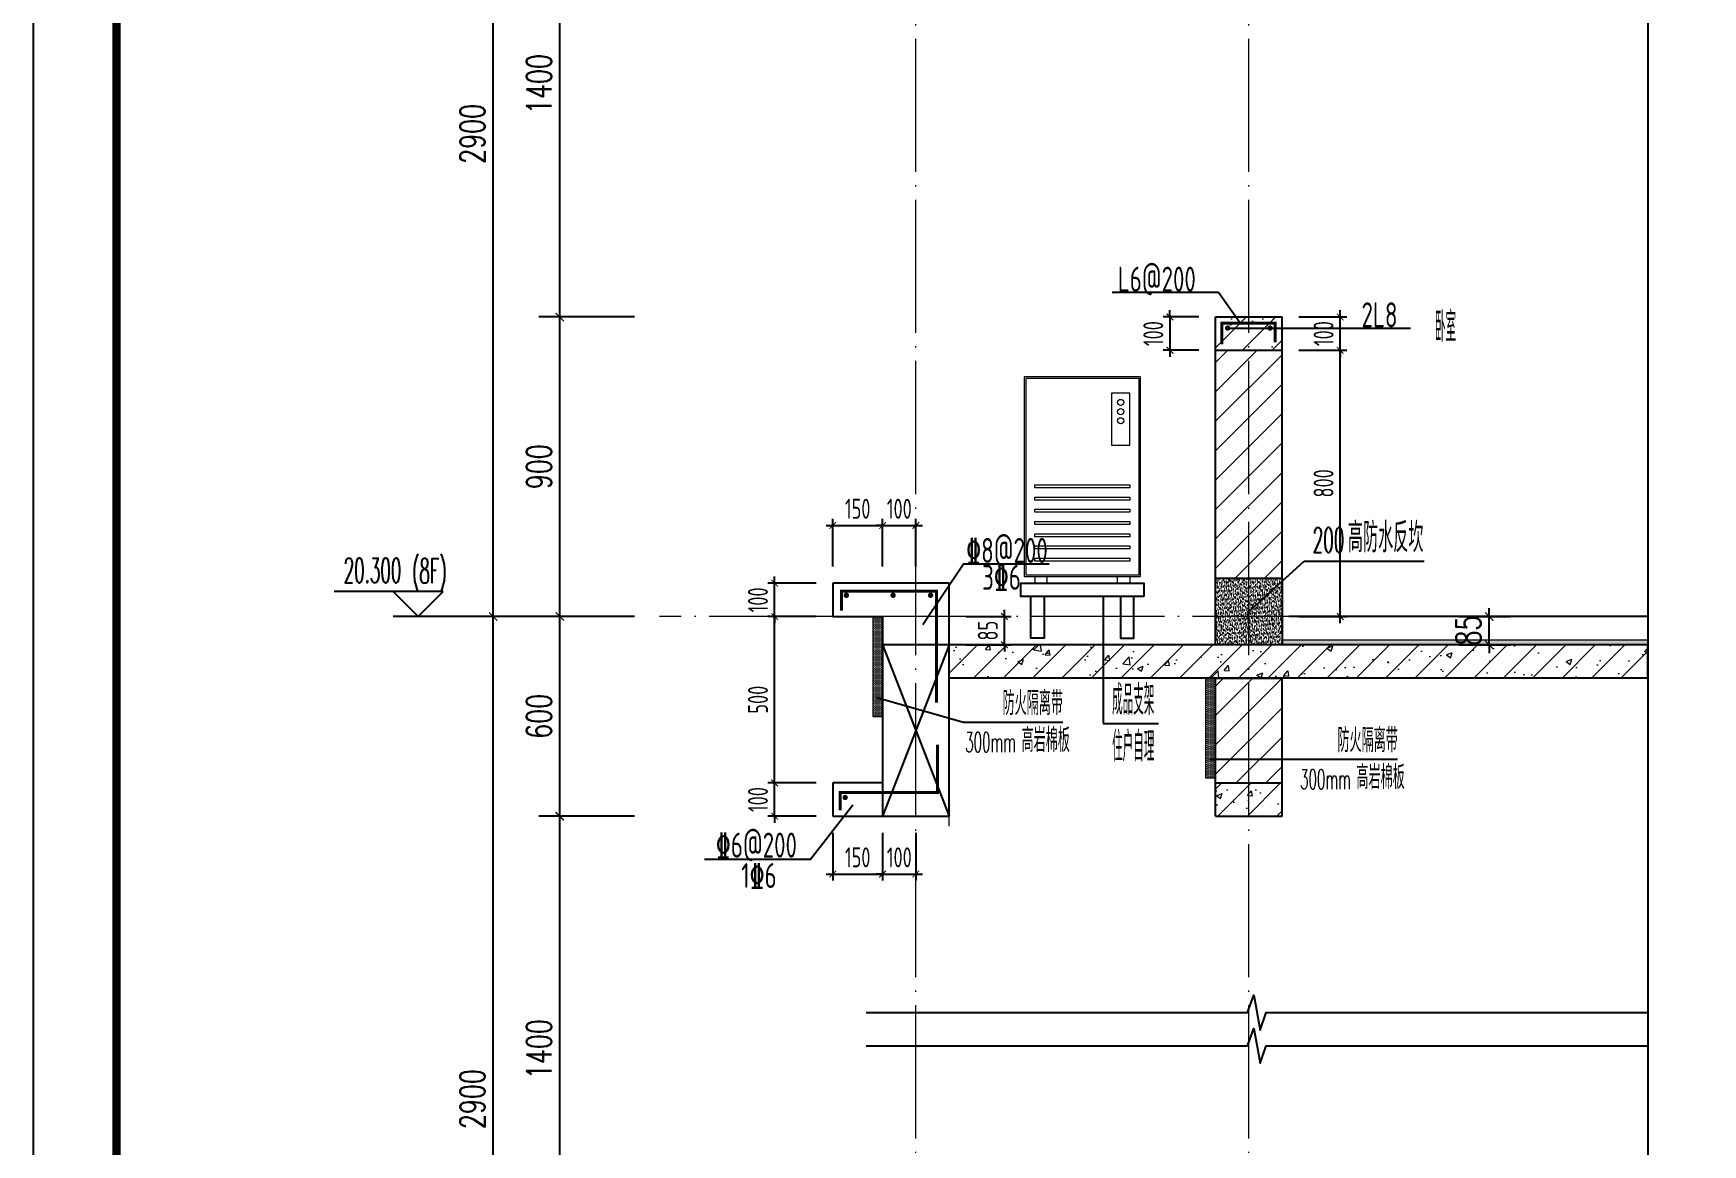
# Model space of a CAD drawing. Extents: x -668857 to 154266, y -275694 to 291306.
# Drawn here: x 68257 to 73272, y 156212 to 159551 of the extents above; entities that cross this region are included whole.
import ezdxf

# ---------------------------------------------------------------- set-up
doc = ezdxf.new("R2010")
doc.units = 0
doc.header["$LTSCALE"] = 1000
doc.linetypes.add('DOTE', pattern=[2.4200000000000004, 2, -0.2, 0.02, -0.2])
doc.layers.get('0').update_dxf_attribs({"linetype": 'CONTINUOUS'})
doc.layers.get('DEFPOINTS').update_dxf_attribs({"linetype": 'CONTINUOUS'})
for name, color, linetype in [('DIM', 2, 'CONTINUOUS'), ('DIM_ELEV', 3, 'CONTINUOUS'), ('DIM_IDEN', 67, 'CONTINUOUS'), ('DIM_SYMB', 3, 'CONTINUOUS'), ('PUB_DIM', 3, 'CONTINUOUS'), ('PUB_TEXT', 2, 'CONTINUOUS'), ('REIN', 6, 'CONTINUOUS'), ('S-大样-砼线', 7, 'CONTINUOUS'), ('S-引出线', 40, 'CONTINUOUS'), ('TEXT', 2, 'CONTINUOUS'), ('WALL', 5, 'CONTINUOUS'), ('yichutu', 7, 'CONTINUOUS'), ('看线', 251, 'CONTINUOUS'), ('空调外机', 8, 'CONTINUOUS'), ('立面-看线', 251, 'CONTINUOUS')]:
    doc.layers.add(name, color=color, linetype=linetype)
for name, color, linetype, lineweight in [('DOTE', 19, 'DOTE', 9), ('PUB_HATCH', 8, 'CONTINUOUS', 9), ('内粉刷', 37, 'CONTINUOUS', 9), ('图框', 9, 'CONTINUOUS', 18), ('平面-空调室外机', 143, 'CONTINUOUS', 9)]:
    doc.layers.add(name, color=color, linetype=linetype, lineweight=lineweight)
doc.styles.add('_TCH_DIM', font='SIMPLEX.shx', dxfattribs={"width": 0.7, "bigfont": 'GBCBIG.shx'})
doc.styles.add('_TCH_DIM_T3', font='SIMPLEX', dxfattribs={"width": 0.7058823529411765, "bigfont": 'GBCBIG'})
doc.styles.add('DIM_FONT_T3', font='SIMPLEX', dxfattribs={"width": 0.7058823529411765, "bigfont": 'GBCBIG'})
doc.styles.add('TSSD_DIMENSION', font='Tssdeng.shx', dxfattribs={"width": 0.7, "bigfont": 'tssdchn.shx'})
doc.styles.add('TSSD_REIN', font='tssdeng.shx', dxfattribs={"width": 0.7, "height": 300, "bigfont": 'tssdchn.shx'})
doc.styles.add('w', font='tssdeng.shx', dxfattribs={"width": 0.8, "bigfont": 'tssdchn.shx'})
doc.dimstyles.new('_TCH_ARCH&&25', dxfattribs={"dimtxt": 74.375, "dimasz": 25, "dimexe": 62.5, "dimexo": 75, "dimgap": 25, "dimtad": 1, "dimdec": 0, "dimzin": 0, "dimdsep": 46, "dimtxsty": '_TCH_DIM_T3', "dimblk": 'ARCHTICK', "dimcen": 0.09, "dimclrt": 7, "dimazin": 0, "dimtfac": 1, "dimtdec": 0, "dimtix": 1, "dimtmove": 2, "dimatfit": 3, "dimldrblk": 'ARCHTICK', "dimfxl": 0, "dimtolj": 1, "dimtzin": 0, "dimarcsym": 0})
doc.dimstyles.new('TSSD_20_20', dxfattribs={"dimtxt": 60, "dimasz": 20, "dimexe": 20, "dimexo": 50, "dimgap": 20, "dimtad": 1, "dimdec": 0, "dimzin": 0, "dimdsep": 46, "dimtxsty": 'TSSD_DIMENSION', "dimblk": 'ARCHTICK', "dimblk1": 'ARCHTICK', "dimblk2": 'ARCHTICK', "dimcen": 0, "dimdle": 20, "dimclrt": 7, "dimadec": 0, "dimazin": 0, "dimtfac": 1, "dimtdec": 0, "dimtix": 1, "dimtmove": 2, "dimatfit": 3, "dimfxl": 0, "dimtolj": 1, "dimtzin": 0, "dimarcsym": 0})
pattern_1 = [(45, (0, 0), (-44.19417382415921, 44.19417382415922), []), (49.99999999999999, (0, 0), (179.3150456501884, -15.68803374564878), [18.75, -206.25]), (355, (0, 0), (-34.68783340325, 188.048033425003), [15, -165]), (100.4514, (14.94292, -1.307335), (144.6273454285054, 172.3598855152384), [15.9350475, -175.285528]), (46.18420000000002, (0, 50), (266.8102621564111, -41.37975358225452), [28.125, -309.3749999999999]), (96.6356, (22.23418625, 46.55167325), (233.6656763871758, 243.5294677251104), [23.902572, -262.92825]), (351.1842, (0, 50), (233.6654862834068, 243.5296502313311), [22.5, -247.5]), (21, (25, 37.5), (149.2267630296154, -100.6547226663347), [18.75, -206.25]), (326.0000000000001, (25, 37.5), (60.82883298039543, 181.2875112617133), [15, -165]), (71.4514, (37.43555825, 29.1120985), (210.0556571453725, 80.6326241774881), [15.9350475, -175.285528]), (37.50000000000001, (0, 0), (3.039963829322667, 83.22346345782788), [0, -163, 0, -167.5, 0, -165.625]), (7.499999999999999, (0, 0), (65.76738436053715, 98.60292797059006), [0, -95.5, 0, -159.25, 0, -63.125]), (327.5, (-55.75, 0), (133.4556090431022, -5.638717933594939), [0, -62.5, 0, -195, 0, -258.75]), (317.5, (-80.75, 0), (145.7965423355966, 25.02624558307943), [0, -81.25, 0, -129.5, 0, -183.75])]
pattern_2 = [(45, (0, 44.8778375), (-44.19419150182874, 44.19419150182875), [])]

# ---------------------------------------------------------------- blocks, each defined once
blk = doc.blocks.new('GFDDDDRG')
at = {"layer": '图框'}
blk.add_lwpolyline([(923309.7791572664, -107436.9617041193), (923309.7791572663, -159999.4617041193), (893609.7791572664, -159999.4617041193), (893609.7791572665, -107436.9617041193)], close=True, dxfattribs=at)
blk.add_lwpolyline([(923309.7791572664, -107436.9617041193), (923309.7791572663, -159999.4617041193), (893609.7791572664, -159999.4617041193), (893609.7791572665, -107436.9617041193)], close=True, dxfattribs=at)
at = {"layer": '图框', "const_width": 50}
blk.add_lwpolyline([(894109.7791572664, -159499.4617041193), (922809.7791572663, -159499.4617041193), (922809.7791572664, -108686.9617041193), (894109.7791572665, -108686.9617041193)], close=True, dxfattribs=at)
blk = doc.blocks.new('yct-1051-594-26275-14850-25-1002.0')
at = {"layer": 'yichutu', "color": 7}
blk.add_lwpolyline([(0, 0), (0, 14850), (26275, 14850), (26275, 0)], close=True, dxfattribs=at)
blk = doc.blocks.new('kongtiao')
for p, q in [((-338.6800000686198, 49), (-338.6800000686198, -550.7999999803142)), ((11, 49), (-338.6800000686198, 49)), ((-334.090000067139, 44.41000000014901), (-334.090000067139, -546.2099999804632)), ((6.409999998519197, 44.41000000014901), (-334.090000067139, 44.41000000014901)), ((6.409999998519197, -546.2099999804632), (6.409999998519197, 44.41000000014901)), ((11, -550.7999999803142), (11, 49)), ((-76.21000002510846, -0.4899999982444569), (-76.21000002510846, -156.549999992596)), ((-21.1300000094343, -0.4899999982444569), (-76.21000002510846, -0.4899999982444569)), ((-21.1300000094343, -156.549999992596), (-21.1300000094343, -0.4899999982444569)), ((-76.21000002510846, -156.549999992596), (-21.1300000094343, -156.549999992596)), ((-338.6800000686198, -550.7999999803142), (11, -550.7999999803142)), ((-334.090000067139, -546.2099999804632), (6.409999998519197, -546.2099999804632)), ((-306.5500000594184, -550.7999999803142), (-306.5500000594184, -571.1599999796017)), ((-269.8300000489689, -571.1599999796017), (-269.8300000489689, -550.7999999803142)), ((-57.85000001988374, -571.1599999796017), (-57.85000001988374, -550.7999999803142)), ((-21.1300000094343, -550.7999999803142), (-21.1300000094343, -571.1599999796017)), ((-306.5500000594184, -571.1599999796017), (-269.8300000489689, -571.1599999796017)), ((-21.1300000094343, -571.1599999796017), (-57.85000001988374, -571.1599999796017))]:
    blk.add_line(p, q)
for points in [[(-306.5500000594184, -275.399999990128), (-21.1300000094343, -275.399999990128), (-21.1300000094343, -284.57999998983), (-306.5500000594184, -284.57999998983)], [(-306.5500000594184, -312.1199999888777), (-21.1300000094343, -312.1199999888777), (-21.1300000094343, -321.2999999885214), (-306.5500000594184, -321.2999999885214)], [(-306.5500000594184, -348.8399999875692), (-21.1300000094343, -348.8399999875692), (-21.1300000094343, -358.0199999872129), (-306.5500000594184, -358.0199999872129)], [(-306.5500000594184, -385.5599999862025), (-21.1300000094343, -385.5599999862025), (-21.1300000094343, -394.7399999858462), (-306.5500000594184, -394.7399999858462)], [(-306.5500000594184, -422.2799999848939), (-21.1300000094343, -422.2799999848939), (-21.1300000094343, -431.4599999845377), (-306.5500000594184, -431.4599999845377)], [(-306.5500000594184, -458.9999999835854), (-21.1300000094343, -458.9999999835854), (-21.1300000094343, -468.1799999832292), (-306.5500000594184, -468.1799999832292)], [(-306.5500000594184, -495.7199999822769), (-21.1300000094343, -495.7199999822769), (-21.1300000094343, -504.8999999819207), (-306.5500000594184, -504.8999999819207)]]:
    blk.add_lwpolyline(points, close=True)
for centre in [(-48.67000001715496, -28.02999999717576), (-48.67000001715496, -55.56999999628169), (-48.67000001715496, -83.109999995213)]:
    blk.add_circle(centre, 9.180000002639078)
blk = doc.blocks.new('_ArchTick')
at = {"color": 0, "linetype": 'ByBlock', "const_width": 0.15}
blk.add_lwpolyline([(-0.5, -0.5), (0.5, 0.5)], dxfattribs=at)
blk = doc.blocks.new('*D2280')
at = {"layer": 'DEFPOINTS', "color": 0}
for p in [(946421.2110544442, -162172.4524604333), (946595.8218208934, -162172.4524604333), (946595.8218208934, -162272.452460449)]:
    blk.add_point(p, dxfattribs=at)
at = {"layer": 'DIM', "color": 0, "lineweight": -2}
for p, q in [((946545.8218208934, -162172.4524604333), (946401.2110544442, -162172.4524604333)), ((946421.2110544442, -162172.4524604333), (946421.2110544442, -162152.4524604333)), ((946421.2110544442, -162272.452460449), (946421.2110544442, -162172.4524604333)), ((946545.8218208934, -162272.452460449), (946401.2110544442, -162272.452460449)), ((946421.2110544442, -162272.452460449), (946421.2110544442, -162292.452460449))]:
    blk.add_line(p, q, dxfattribs=at)
at = {"layer": 'DIM', "color": 0, "lineweight": -2, "xscale": 20, "yscale": 20, "zscale": 20}
for p, rotation in [((946421.2110544442, -162172.4524604333), 270), ((946421.2110544442, -162272.452460449), 90)]:
    blk.add_blockref('_ArchTick', p, dxfattribs=dict(at, rotation=rotation))
at = {"layer": 'DIM', "color": 7, "insert": (946371.2110544442, -162222.452460441), "char_height": 60, "attachment_point": 5, "rotation": 90, "style": 'TSSD_DIMENSION'}
blk.add_mtext('\\A1;100', dxfattribs=at)
blk = doc.blocks.new('*D2281')
at = {"layer": 'DEFPOINTS', "color": 0}
for p in [(946421.2110544442, -162272.452460449), (946595.8218208934, -162272.452460449), (946595.8218208934, -162772.4524604489)]:
    blk.add_point(p, dxfattribs=at)
at = {"layer": 'DIM', "color": 0, "lineweight": -2}
for p, q in [((946545.8218208934, -162272.452460449), (946401.2110544442, -162272.452460449)), ((946421.2110544442, -162792.4524604489), (946421.2110544442, -162252.452460449)), ((946545.8218208934, -162772.4524604489), (946401.2110544442, -162772.4524604489))]:
    blk.add_line(p, q, dxfattribs=at)
at = {"layer": 'DIM', "color": 0, "lineweight": -2, "xscale": 20, "yscale": 20, "zscale": 20}
for p, rotation in [((946421.2110544442, -162272.452460449), 90), ((946421.2110544442, -162772.4524604489), 270)]:
    blk.add_blockref('_ArchTick', p, dxfattribs=dict(at, rotation=rotation))
at = {"layer": 'DIM', "color": 7, "insert": (946371.2110544442, -162522.4524604488), "char_height": 60, "attachment_point": 5, "rotation": 90, "style": 'TSSD_DIMENSION'}
blk.add_mtext('\\A1;500', dxfattribs=at)
blk = doc.blocks.new('*D2282')
at = {"layer": 'DEFPOINTS', "color": 0}
for p in [(946421.2110544442, -162772.4524604489), (946595.8218208934, -162772.4524604489), (946595.8218208934, -162872.4524604489)]:
    blk.add_point(p, dxfattribs=at)
at = {"layer": 'DIM', "color": 0, "lineweight": -2}
for p, q in [((946545.8218208934, -162772.4524604489), (946401.2110544442, -162772.4524604489)), ((946421.2110544442, -162772.4524604489), (946421.2110544442, -162752.4524604489)), ((946421.2110544442, -162872.4524604489), (946421.2110544442, -162772.4524604489)), ((946545.8218208934, -162872.4524604489), (946401.2110544442, -162872.4524604489)), ((946421.2110544442, -162872.4524604489), (946421.2110544442, -162892.4524604489))]:
    blk.add_line(p, q, dxfattribs=at)
at = {"layer": 'DIM', "color": 0, "lineweight": -2, "xscale": 20, "yscale": 20, "zscale": 20}
for p, rotation in [((946421.2110544442, -162772.4524604489), 270), ((946421.2110544442, -162872.4524604489), 90)]:
    blk.add_blockref('_ArchTick', p, dxfattribs=dict(at, rotation=rotation))
at = {"layer": 'DIM', "color": 7, "insert": (946371.2110544442, -162822.4524604488), "char_height": 60, "attachment_point": 5, "rotation": 90, "style": 'TSSD_DIMENSION'}
blk.add_mtext('\\A1;100', dxfattribs=at)
blk = doc.blocks.new('*D2283')
at = {"layer": 'DEFPOINTS', "color": 0}
for p in [(946595.8218208933, -162872.4524604452), (946745.8218208918, -162872.4524604481), (946745.8218208918, -163046.1631504012)]:
    blk.add_point(p, dxfattribs=at)
at = {"layer": 'DIM', "color": 0, "lineweight": -2}
for p, q in [((946595.8218208933, -162922.4524604452), (946595.8218208933, -163066.1631504012)), ((946745.8218208918, -162922.4524604481), (946745.8218208918, -163066.1631504012)), ((946575.8218208933, -163046.1631504012), (946765.8218208918, -163046.1631504012))]:
    blk.add_line(p, q, dxfattribs=at)
at = {"layer": 'DIM', "color": 0, "lineweight": -2, "xscale": 20, "yscale": 20, "zscale": 20, "rotation": 180}
blk.add_blockref('_ArchTick', (946595.8218208933, -163046.1631504012), dxfattribs=at)
at = {"layer": 'DIM', "color": 0, "lineweight": -2, "xscale": 20, "yscale": 20, "zscale": 20}
blk.add_blockref('_ArchTick', (946745.8218208918, -163046.1631504012), dxfattribs=at)
at = {"layer": 'DIM', "color": 7, "insert": (946670.8218208926, -162996.1631504012), "char_height": 60, "attachment_point": 5, "style": 'TSSD_DIMENSION'}
blk.add_mtext('\\A1;150', dxfattribs=at)
blk = doc.blocks.new('*D2284')
at = {"layer": 'DEFPOINTS', "color": 0}
for p in [(946745.8218208919, -162872.4524604481), (946845.8218142146, -162872.45246045), (946845.8218142146, -163046.1631504036)]:
    blk.add_point(p, dxfattribs=at)
at = {"layer": 'DIM', "color": 0, "lineweight": -2}
for p, q in [((946745.8218208919, -162922.4524604481), (946745.8218208919, -163066.1631504036)), ((946845.8218142146, -162922.45246045), (946845.8218142146, -163066.1631504036)), ((946745.8218208919, -163046.1631504036), (946725.8218208919, -163046.1631504036)), ((946745.8218208919, -163046.1631504036), (946845.8218142146, -163046.1631504036)), ((946845.8218142146, -163046.1631504036), (946865.8218142146, -163046.1631504036))]:
    blk.add_line(p, q, dxfattribs=at)
at = {"layer": 'DIM', "color": 0, "lineweight": -2, "xscale": 20, "yscale": 20, "zscale": 20}
blk.add_blockref('_ArchTick', (946745.8218208919, -163046.1631504036), dxfattribs=at)
at = {"layer": 'DIM', "color": 0, "lineweight": -2, "xscale": 20, "yscale": 20, "zscale": 20, "rotation": 180}
blk.add_blockref('_ArchTick', (946845.8218142146, -163046.1631504036), dxfattribs=at)
at = {"layer": 'DIM', "color": 7, "insert": (946795.8218175533, -162996.1631504036), "char_height": 60, "attachment_point": 5, "style": 'TSSD_DIMENSION'}
blk.add_mtext('\\A1;100', dxfattribs=at)
blk = doc.blocks.new('*D2285')
at = {"layer": 'DEFPOINTS', "color": 0}
for p in [(948402.1252360306, -162272.4523230986), (948568.0851218947, -162272.4523230986), (948402.1252360306, -162357.4522963853)]:
    blk.add_point(p, dxfattribs=at)
at = {"layer": 'PUB_DIM', "color": 0, "lineweight": -2}
for p, q in [((948477.1252360306, -162272.4523230986), (948630.5851218947, -162272.4523230986)), ((948568.0851218947, -162272.4523230986), (948568.0851218947, -162247.4523230986)), ((948568.0851218947, -162357.4522963853), (948568.0851218947, -162272.4523230986)), ((948477.1252360306, -162357.4522963853), (948630.5851218947, -162357.4522963853)), ((948568.0851218947, -162357.4522963853), (948568.0851218947, -162382.4522963853))]:
    blk.add_line(p, q, dxfattribs=at)
at = {"layer": 'PUB_DIM', "color": 0, "lineweight": -2, "xscale": 25, "yscale": 25, "zscale": 25}
for p, rotation in [((948568.0851218947, -162272.4523230986), 270), ((948568.0851218947, -162357.4522963853), 90)]:
    blk.add_blockref('_ArchTick', p, dxfattribs=dict(at, rotation=rotation))
at = {"layer": 'PUB_DIM', "color": 7, "insert": (948505.8976218947, -162314.9523097418), "char_height": 74.375, "attachment_point": 5, "rotation": 90, "style": '_TCH_DIM_T3'}
blk.add_mtext('\\A1;85', dxfattribs=at)
blk = doc.blocks.new('*D2286')
at = {"layer": 'DEFPOINTS', "color": 0}
for p in [(946745.8218208918, -161998.7417704896), (946595.8218208933, -162172.4524604456), (946745.8218208918, -162172.4524604427)]:
    blk.add_point(p, dxfattribs=at)
at = {"layer": 'DIM', "color": 0, "lineweight": -2}
for p, q in [((946595.8218208933, -162122.4524604456), (946595.8218208933, -161978.7417704896)), ((946745.8218208918, -162122.4524604427), (946745.8218208918, -161978.7417704896)), ((946575.8218208933, -161998.7417704896), (946765.8218208918, -161998.7417704896))]:
    blk.add_line(p, q, dxfattribs=at)
at = {"layer": 'DIM', "color": 0, "lineweight": -2, "xscale": 20, "yscale": 20, "zscale": 20, "rotation": 180}
blk.add_blockref('_ArchTick', (946595.8218208933, -161998.7417704896), dxfattribs=at)
at = {"layer": 'DIM', "color": 0, "lineweight": -2, "xscale": 20, "yscale": 20, "zscale": 20}
blk.add_blockref('_ArchTick', (946745.8218208918, -161998.7417704896), dxfattribs=at)
at = {"layer": 'DIM', "color": 7, "insert": (946670.8218208926, -161948.7417704896), "char_height": 60, "attachment_point": 5, "style": 'TSSD_DIMENSION'}
blk.add_mtext('\\A1;150', dxfattribs=at)
blk = doc.blocks.new('*D2287')
at = {"layer": 'DEFPOINTS', "color": 0}
for p in [(946845.8218142146, -161998.7417704872), (946745.8218208919, -162172.4524604427), (946845.8218142146, -162172.4524604408)]:
    blk.add_point(p, dxfattribs=at)
at = {"layer": 'DIM', "color": 0, "lineweight": -2}
for p, q in [((946745.8218208919, -162122.4524604427), (946745.8218208919, -161978.7417704872)), ((946845.8218142146, -162122.4524604408), (946845.8218142146, -161978.7417704872)), ((946745.8218208919, -161998.7417704872), (946725.8218208919, -161998.7417704872)), ((946745.8218208919, -161998.7417704872), (946845.8218142146, -161998.7417704872)), ((946845.8218142146, -161998.7417704872), (946865.8218142146, -161998.7417704872))]:
    blk.add_line(p, q, dxfattribs=at)
at = {"layer": 'DIM', "color": 0, "lineweight": -2, "xscale": 20, "yscale": 20, "zscale": 20}
blk.add_blockref('_ArchTick', (946745.8218208919, -161998.7417704872), dxfattribs=at)
at = {"layer": 'DIM', "color": 0, "lineweight": -2, "xscale": 20, "yscale": 20, "zscale": 20, "rotation": 180}
blk.add_blockref('_ArchTick', (946845.8218142146, -161998.7417704872), dxfattribs=at)
at = {"layer": 'DIM', "color": 7, "insert": (946795.8218175533, -161948.7417704872), "char_height": 60, "attachment_point": 5, "style": 'TSSD_DIMENSION'}
blk.add_mtext('\\A1;100', dxfattribs=at)
blk = doc.blocks.new('*D2288')
at = {"layer": 'DEFPOINTS', "color": 0}
for p in [(946945.8218189124, -162272.4523202848), (947111.7817040039, -162272.4523202848), (946945.8218189124, -162357.4523201202)]:
    blk.add_point(p, dxfattribs=at)
at = {"layer": 'DIM', "color": 0, "lineweight": -2}
for p, q in [((946995.8218189124, -162272.4523202848), (947131.7817040039, -162272.4523202848)), ((947111.7817040039, -162272.4523202848), (947111.7817040039, -162252.4523202848)), ((947111.7817040039, -162357.4523201202), (947111.7817040039, -162272.4523202848)), ((946995.8218189124, -162357.4523201202), (947131.7817040039, -162357.4523201202)), ((947111.7817040039, -162357.4523201202), (947111.7817040039, -162377.4523201202))]:
    blk.add_line(p, q, dxfattribs=at)
at = {"layer": 'DIM', "color": 0, "lineweight": -2, "xscale": 20, "yscale": 20, "zscale": 20}
for p, rotation in [((947111.7817040039, -162272.4523202848), 270), ((947111.7817040039, -162357.4523201202), 90)]:
    blk.add_blockref('_ArchTick', p, dxfattribs=dict(at, rotation=rotation))
at = {"layer": 'DIM', "color": 7, "insert": (947061.7817040039, -162314.9523202024), "char_height": 60, "attachment_point": 5, "rotation": 90, "style": 'TSSD_DIMENSION'}
blk.add_mtext('\\A1;85', dxfattribs=at)
blk = doc.blocks.new('*D2289')
at = {"layer": 'DEFPOINTS', "color": 0}
for p in [(947945.8218140309, -161372.4523229242), (948120.4325804801, -161372.4523229242), (947945.8218140309, -161472.4523229399)]:
    blk.add_point(p, dxfattribs=at)
at = {"layer": 'DIM', "color": 0, "lineweight": -2}
for p, q in [((947995.8218140309, -161372.4523229242), (948140.4325804801, -161372.4523229242)), ((948120.4325804801, -161372.4523229242), (948120.4325804801, -161352.4523229242)), ((948120.4325804801, -161472.4523229399), (948120.4325804801, -161372.4523229242)), ((947995.8218140309, -161472.4523229399), (948140.4325804801, -161472.4523229399)), ((948120.4325804801, -161472.4523229399), (948120.4325804801, -161492.4523229399))]:
    blk.add_line(p, q, dxfattribs=at)
at = {"layer": 'DIM', "color": 0, "lineweight": -2, "xscale": 20, "yscale": 20, "zscale": 20}
for p, rotation in [((948120.4325804801, -161372.4523229242), 270), ((948120.4325804801, -161472.4523229399), 90)]:
    blk.add_blockref('_ArchTick', p, dxfattribs=dict(at, rotation=rotation))
at = {"layer": 'DIM', "color": 7, "insert": (948070.4325804801, -161422.4523229319), "char_height": 60, "attachment_point": 5, "rotation": 90, "style": 'TSSD_DIMENSION'}
blk.add_mtext('\\A1;100', dxfattribs=at)
blk = doc.blocks.new('*D2290')
at = {"layer": 'DEFPOINTS', "color": 0}
for p in [(947945.8218140309, -161472.4523229399), (948120.4325804801, -161472.4523229399), (947945.8218140308, -162272.4523229229)]:
    blk.add_point(p, dxfattribs=at)
at = {"layer": 'DIM', "color": 0, "lineweight": -2}
for p, q in [((947995.8218140309, -161472.4523229399), (948140.4325804801, -161472.4523229399)), ((948120.4325804801, -162292.4523229229), (948120.4325804801, -161452.4523229399)), ((947995.8218140308, -162272.4523229229), (948140.4325804801, -162272.4523229229))]:
    blk.add_line(p, q, dxfattribs=at)
at = {"layer": 'DIM', "color": 0, "lineweight": -2, "xscale": 20, "yscale": 20, "zscale": 20}
for p, rotation in [((948120.4325804801, -161472.4523229399), 90), ((948120.4325804801, -162272.4523229229), 270)]:
    blk.add_blockref('_ArchTick', p, dxfattribs=dict(at, rotation=rotation))
at = {"layer": 'DIM', "color": 7, "insert": (948070.4325804801, -161872.4523229312), "char_height": 60, "attachment_point": 5, "rotation": 90, "style": 'TSSD_DIMENSION'}
blk.add_mtext('\\A1;800', dxfattribs=at)
blk = doc.blocks.new('VDVDXAXFSFFX')
at = {"layer": 'PUB_HATCH'}
h = blk.add_hatch(dxfattribs=at)
h.set_pattern_fill('DOTS', color=251, scale=2, style=0)
h.set_pattern_definition([(0, (924712.4965232481, -148185.5928938247), (1.5875, 3.175), [0, -3.175])])
h.paths.add_polyline_path([(924682.496528509, -148185.5928938247), (924712.4965288265, -148185.5928938247), (924712.4965296196, -147935.5928918117), (924712.4965296126, -147885.5928918776), (924712.4965232481, -147885.5928918157), (924712.4965232481, -147885.5928938247), (924682.496528509, -147885.5928938247)])
at = {"layer": 'DIM_IDEN', "color": 5}
for p, q in [((924695.4944669578, -148129.2886519908), (924955.5658560492, -148202.8897275763)), ((924955.5658560492, -148202.8897275763), (925253.409062462, -148202.8897275763))]:
    blk.add_line(p, q, dxfattribs=at)
at = {"layer": 'PUB_HATCH', "color": 5}
blk.add_lwpolyline([(924712.4965232481, -147885.5928938247), (924682.496528509, -147885.5928938247), (924682.496528509, -148185.5928938247), (924712.4965232481, -148185.5928938247)], close=True, dxfattribs=at)
at = {"layer": 'PUB_TEXT', "style": 'DIM_FONT_T3', "width": 0.7058823529411765}
blk.add_text('防火隔离带', height=71.48936170212767, dxfattribs=at).set_placement((925072.609312775, -148181.8897275763))
at = {"layer": 'PUB_TEXT', "color": 5, "style": 'DIM_FONT_T3'}
for s, height, width, p in [('300mm', 59.5, 0.4982698961937717, (924960.3522060211, -148292.9097275763)), ('高岩棉板', 71.48936170212767, 0.7058823529411765, (925129.763970727, -148292.9097275763))]:
    blk.add_text(s, height=height, dxfattribs=dict(at, width=width)).set_placement(p)
blk = doc.blocks.new('A$C1F6240CC')
at = {"layer": 'PUB_HATCH'}
h = blk.add_hatch(dxfattribs=at)
h.set_pattern_fill('DOTS', color=251, scale=2, style=0)
h.set_pattern_definition([(0, (-1.955777406692505e-08, -299.9999999983702), (1.5875, 3.175), [0, -3.175])])
h.paths.add_polyline_path([(-29.99999475874938, -299.999999998312), (5.558831617236137e-06, -299.9999999983702), (6.351852789521217e-06, -49.99999798531644), (6.344867870211601e-06, 1.948734279721975e-06), (-1.955777406692505e-08, 2.010667230933905e-06), (-1.955777406692505e-08, 1.688022166490555e-09), (-29.99999475874938, 1.688022166490555e-09)])
at = {"layer": 'DIM_IDEN', "color": 5}
for p, q in [((-17.00205630995333, -243.6957581644529), (275.1374033376342, -243.6957581644529)), ((275.1374033376342, -243.6957581644529), (546.9959839678602, -243.6957581644529))]:
    blk.add_line(p, q, dxfattribs=at)
at = {"layer": 'PUB_HATCH', "color": 5}
blk.add_lwpolyline([(-1.955777406692505e-08, 1.629814505577087e-09), (-29.99999475874938, 1.629814505577087e-09), (-29.99999475874938, -299.9999999983702), (-1.955777406692505e-08, -299.9999999983702)], close=True, dxfattribs=at)
at = {"layer": 'PUB_TEXT', "style": 'DIM_FONT_T3', "width": 0.7058823529411765}
blk.add_text('防火隔离带', height=71.48936170212767, dxfattribs=at).set_placement((366.1962342807512, -222.6957581644529))
at = {"layer": 'PUB_TEXT', "color": 5, "style": 'DIM_FONT_T3'}
for s, height, width, p in [('300mm', 59.5, 0.4982698961937717, (253.9391275269252, -333.7157581644528)), ('高岩棉板', 71.48936170212767, 0.7058823529411765, (423.3508922328077, -333.7157581644528))]:
    blk.add_text(s, height=height, dxfattribs=dict(at, width=width)).set_placement(p)
blk = doc.blocks.new('*D2840')
at = {"layer": 'DEFPOINTS', "color": 0}
for p in [(69838.33647169883, 157199.0340897695), (70138.33647171955, 157199.0340897695), (70138.33647171955, 155799.0342273034)]:
    blk.add_point(p, dxfattribs=at)
at = {"layer": 'PUB_DIM', "color": 0, "lineweight": -2}
for p, q in [((70063.33647171955, 157199.0340897695), (69775.83647169883, 157199.0340897695)), ((69838.33647169883, 155799.0342273034), (69838.33647169883, 157199.0340897695)), ((70063.33647171955, 155799.0342273034), (69775.83647169883, 155799.0342273034))]:
    blk.add_line(p, q, dxfattribs=at)
at = {"layer": 'PUB_DIM', "color": 0, "lineweight": -2, "xscale": 25, "yscale": 25, "zscale": 25}
for p, rotation in [((69838.33647169883, 157199.0340897695), 90), ((69838.33647169883, 155799.0342273034), 270)]:
    blk.add_blockref('_ArchTick', p, dxfattribs=dict(at, rotation=rotation))
at = {"layer": 'PUB_DIM', "color": 7, "insert": (69776.14897169881, 156499.0341585365), "char_height": 74.375, "attachment_point": 5, "rotation": 90, "style": '_TCH_DIM_T3'}
blk.add_mtext('\\A1;1400', dxfattribs=at)
blk = doc.blocks.new('*D2841')
at = {"layer": 'DEFPOINTS', "color": 0}
for p in [(69838.33647169883, 157799.034089783), (70138.33647171955, 157799.034089783), (70138.33647171955, 157199.0340897695)]:
    blk.add_point(p, dxfattribs=at)
at = {"layer": 'PUB_DIM', "color": 0, "lineweight": -2}
for p, q in [((70063.33647171955, 157799.034089783), (69775.83647169883, 157799.034089783)), ((69838.33647169883, 157199.0340897695), (69838.33647169883, 157799.034089783)), ((70063.33647171955, 157199.0340897695), (69775.83647169883, 157199.0340897695))]:
    blk.add_line(p, q, dxfattribs=at)
at = {"layer": 'PUB_DIM', "color": 0, "lineweight": -2, "xscale": 25, "yscale": 25, "zscale": 25}
for p, rotation in [((69838.33647169883, 157799.034089783), 90), ((69838.33647169883, 157199.0340897695), 270)]:
    blk.add_blockref('_ArchTick', p, dxfattribs=dict(at, rotation=rotation))
at = {"layer": 'PUB_DIM', "color": 7, "insert": (69776.14897169881, 157499.0340897763), "char_height": 74.375, "attachment_point": 5, "rotation": 90, "style": '_TCH_DIM_T3'}
blk.add_mtext('\\A1;600', dxfattribs=at)
blk = doc.blocks.new('*D2842')
at = {"layer": 'DEFPOINTS', "color": 0}
for p in [(69838.33647169883, 158699.0342273038), (70138.33647171955, 158699.0342273038), (70138.33647171955, 157799.034089783)]:
    blk.add_point(p, dxfattribs=at)
at = {"layer": 'PUB_DIM', "color": 0, "lineweight": -2}
for p, q in [((70063.33647171955, 158699.0342273038), (69775.83647169883, 158699.0342273038)), ((69838.33647169883, 157799.034089783), (69838.33647169883, 158699.0342273038)), ((70063.33647171955, 157799.034089783), (69775.83647169883, 157799.034089783))]:
    blk.add_line(p, q, dxfattribs=at)
at = {"layer": 'PUB_DIM', "color": 0, "lineweight": -2, "xscale": 25, "yscale": 25, "zscale": 25}
for p, rotation in [((69838.33647169883, 158699.0342273038), 90), ((69838.33647169883, 157799.034089783), 270)]:
    blk.add_blockref('_ArchTick', p, dxfattribs=dict(at, rotation=rotation))
at = {"layer": 'PUB_DIM', "color": 7, "insert": (69776.14897169881, 158249.0341585434), "char_height": 74.375, "attachment_point": 5, "rotation": 90, "style": '_TCH_DIM_T3'}
blk.add_mtext('\\A1;900', dxfattribs=at)
blk = doc.blocks.new('*D2843')
at = {"layer": 'DEFPOINTS', "color": 0}
for p in [(69838.33647169883, 160099.0259555679), (70138.33647171955, 160099.0259555679), (70138.33647171955, 158699.0342273038)]:
    blk.add_point(p, dxfattribs=at)
at = {"layer": 'PUB_DIM', "color": 0, "lineweight": -2}
for p, q in [((70063.33647171955, 160099.0259555679), (69775.83647169883, 160099.0259555679)), ((69838.33647169883, 158699.0342273038), (69838.33647169883, 160099.0259555679)), ((70063.33647171955, 158699.0342273038), (69775.83647169883, 158699.0342273038))]:
    blk.add_line(p, q, dxfattribs=at)
at = {"layer": 'PUB_DIM', "color": 0, "lineweight": -2, "xscale": 25, "yscale": 25, "zscale": 25}
for p, rotation in [((69838.33647169883, 160099.0259555679), 90), ((69838.33647169883, 158699.0342273038), 270)]:
    blk.add_blockref('_ArchTick', p, dxfattribs=dict(at, rotation=rotation))
at = {"layer": 'PUB_DIM', "color": 7, "insert": (69776.14897169881, 159399.0300914359), "char_height": 74.375, "attachment_point": 5, "rotation": 90, "style": '_TCH_DIM_T3'}
blk.add_mtext('\\A1;1400', dxfattribs=at)
blk = doc.blocks.new('*D2850')
at = {"layer": 'DEFPOINTS', "color": 0}
for p in [(69638.3364716944, 157799.0340897829), (70138.33647171955, 157799.0340897829), (70138.33647171955, 154899.0340897827)]:
    blk.add_point(p, dxfattribs=at)
at = {"layer": 'PUB_DIM', "color": 0, "lineweight": -2}
for p, q in [((70063.33647171955, 157799.0340897829), (69575.8364716944, 157799.0340897829)), ((69638.3364716944, 154899.0340897827), (69638.3364716944, 157799.0340897829)), ((70063.33647171955, 154899.0340897827), (69575.8364716944, 154899.0340897827))]:
    blk.add_line(p, q, dxfattribs=at)
at = {"layer": 'PUB_DIM', "color": 0, "lineweight": -2, "xscale": 25, "yscale": 25, "zscale": 25}
for p, rotation in [((69638.3364716944, 157799.0340897829), 90), ((69638.3364716944, 154899.0340897827), 270)]:
    blk.add_blockref('_ArchTick', p, dxfattribs=dict(at, rotation=rotation))
at = {"layer": 'PUB_DIM', "color": 7, "insert": (69576.14897169439, 156349.0340897828), "char_height": 74.375, "attachment_point": 5, "rotation": 90, "style": '_TCH_DIM_T3'}
blk.add_mtext('\\A1;2900', dxfattribs=at)
blk = doc.blocks.new('*D2851')
at = {"layer": 'DEFPOINTS', "color": 0}
for p in [(69638.3364716944, 160699.0340897829), (70138.33647171955, 160699.0340897829), (70138.33647171955, 157799.0340897829)]:
    blk.add_point(p, dxfattribs=at)
at = {"layer": 'PUB_DIM', "color": 0, "lineweight": -2}
for p, q in [((70063.33647171955, 160699.0340897829), (69575.8364716944, 160699.0340897829)), ((69638.3364716944, 157799.0340897829), (69638.3364716944, 160699.0340897829)), ((70063.33647171955, 157799.0340897829), (69575.8364716944, 157799.0340897829))]:
    blk.add_line(p, q, dxfattribs=at)
at = {"layer": 'PUB_DIM', "color": 0, "lineweight": -2, "xscale": 25, "yscale": 25, "zscale": 25}
for p, rotation in [((69638.3364716944, 160699.0340897829), 90), ((69638.3364716944, 157799.0340897829), 270)]:
    blk.add_blockref('_ArchTick', p, dxfattribs=dict(at, rotation=rotation))
at = {"layer": 'PUB_DIM', "color": 7, "insert": (69576.14897169439, 159249.0340897829), "char_height": 74.375, "attachment_point": 5, "rotation": 90, "style": '_TCH_DIM_T3'}
blk.add_mtext('\\A1;2900', dxfattribs=at)
blk = doc.blocks.new('A$C124E38C7')
at = {"layer": 'REIN'}
for points in [[(411.3491916419007, 827.6198026949423, 9, 9, 0), (411.3491916419007, 885.7864124497282, 9, 9, 0), (697.136046927888, 885.7864124497282, 9, 9, 0), (697.136046927888, 551.0904451996903, 9, 9, 0)], [(407.7055343370885, 227.9407258796855, 9, 9, 0), (407.7055343370885, 280.9011473031132, 9, 9, 0), (700.087186511606, 280.9011473031132, 9, 9, 0), (700.087186511606, 425.2876792717143, 9, 9, 0)]]:
    blk.add_lwpolyline(points, format="xyseb", dxfattribs=at)
at = {"layer": 'REIN', "const_width": 8}
for points in [[(421.8327268124558, 873.5427987211733, 1), (429.8327268124558, 873.5427987211733, 1)], [(562.2868298138492, 873.5427987211733, 1), (570.2868298138492, 873.5427987211733, 1)], [(674.8765359376557, 873.5427987211733, 1), (682.8765359376557, 873.5427987211733, 1)], [(418.3428307138383, 266.0767502083327, 1), (426.3428307138383, 266.0767502083327, 1)]]:
    blk.add_lwpolyline(points, format="xyb", close=True, dxfattribs=at)
at = {"layer": 'S-大样-砼线'}
for p, q in [((534.9131775260903, 724.9081133130239), (734.9131767665967, 209.8477938786382)), ((734.9161242698319, 724.9081133109867), (534.9161258917302, 209.8477938691503))]:
    blk.add_line(p, q, dxfattribs=at)
blk.add_lwpolyline([(734.9131833887659, 724.9081133072614), (534.9131775260903, 724.9081133072614), (534.913177951239, 209.8477938728756), (734.9131838129833, 209.8477938728756)], close=True, dxfattribs=at)
at = {"layer": 'S-引出线'}
for points in [[(655.4759675925598, 786.1005740879918), (777.7402859008871, 968.3219862158294), (1034.716379232705, 968.3219862158294)], [(445.2635719589889, 242.7101313573658), (318.597527531907, 79.6172117459937), (0.007638059556484222, 79.6172117459937)]]:
    blk.add_lwpolyline(points, dxfattribs=at)
at = {"layer": 'TEXT', "style": 'TSSD_REIN', "width": 0.7}
for s, p in [('%%1328@200', (785.8780742259696, 970.9405861510313)), ('3%%1326', (833.783343960531, 890.0683411068167)), ('%%1326@200', (33.9313798728399, 85.49755562626524)), ('1%%1326', (110.1330228815787, -5.766491179412697))]:
    blk.add_text(s, height=75, rotation=1.867629851175362e-07, dxfattribs=at).set_placement(p)
blk = doc.blocks.new('*D3405')
at = {"layer": 'DEFPOINTS', "color": 0}
for p in [(71808.5276878035, 158699.0264267918), (71671.61052076949, 158599.0264267918), (71808.5276878035, 158599.0264267918)]:
    blk.add_point(p, dxfattribs=at)
at = {"layer": 'DIM', "color": 0, "lineweight": -2}
for p, q in [((71758.5276878035, 158699.0264267918), (71651.61052076949, 158699.0264267918)), ((71671.61052076949, 158699.0264267918), (71671.61052076949, 158719.0264267918)), ((71671.61052076949, 158699.0264267918), (71671.61052076949, 158599.0264267918)), ((71758.5276878035, 158599.0264267918), (71651.61052076949, 158599.0264267918)), ((71671.61052076949, 158599.0264267918), (71671.61052076949, 158579.0264267918))]:
    blk.add_line(p, q, dxfattribs=at)
at = {"layer": 'DIM', "color": 0, "lineweight": -2, "xscale": 20, "yscale": 20, "zscale": 20}
for p, rotation in [((71671.61052076949, 158699.0264267918), 270), ((71671.61052076949, 158599.0264267918), 90)]:
    blk.add_blockref('_ArchTick', p, dxfattribs=dict(at, rotation=rotation))
at = {"layer": 'DIM', "color": 7, "insert": (71621.61052076948, 158649.0264267918), "char_height": 60, "attachment_point": 5, "rotation": 90, "style": 'TSSD_DIMENSION'}
blk.add_mtext('\\A1;100', dxfattribs=at)
blk = doc.blocks.new('20210809.02283206')
at = {"layer": 'REIN', "const_width": 9}
blk.add_lwpolyline([(87484.17413905729, 66580.93723980524), (87484.17413905729, 66644.7473179046), (87644.05902665015, 66644.7473179046), (87644.05902665015, 66586.78243779903)], dxfattribs=at)
at = {"layer": 'REIN', "const_width": 8}
for points in [[(87497.66146427253, 66629.68552062381, 1), (87505.66146427253, 66629.68552062381, 1)], [(87625.09821334062, 66629.68552062381, 1), (87633.09821334062, 66629.68552062381, 1)]]:
    blk.add_lwpolyline(points, format="xyb", close=True, dxfattribs=at)
at = {"layer": 'S-引出线'}
for p, q in [((87474.5888281595, 66737.00278282212), (87154.50981688779, 66737.00278282212)), ((87538.80876634456, 66644.7473179046), (87474.5888281595, 66737.00278282212)), ((87501.66146427253, 66629.68552062381), (88051.0763514862, 66629.68552062381))]:
    blk.add_line(p, q, dxfattribs=at)
at = {"layer": 'TEXT', "style": 'w', "width": 0.7}
for s, p in [('L6@200', (87171.47256206069, 66739.17247021152)), ('2L8', (87903.94640226947, 66632.06966891466))]:
    blk.add_text(s, height=75, rotation=1.867629851175362e-07, dxfattribs=at).set_placement(p)
blk = doc.blocks.new('HFHFHFTHFSFS')
at = {"layer": 'PUB_HATCH'}
h = blk.add_hatch(dxfattribs=at)
h.set_pattern_fill('钢筋混凝土', color=256, scale=25, style=0)
h.set_pattern_definition(pattern_1)
h.paths.add_polyline_path([(947945.8218140309, -161472.4523229242), (947945.8218140309, -161372.4523229242), (947745.8218140309, -161372.4523229242), (947745.8218140309, -161472.4523229242)])
h = blk.add_hatch(dxfattribs=at)
h.set_pattern_fill('普通砖', color=256, scale=25, style=0)
h.set_pattern_definition(pattern_2)
h.paths.add_polyline_path([(947945.8218073263, -162157.4523229229), (947945.8218073263, -161472.4523229242), (947745.8218073263, -161472.4523229242), (947745.8218073263, -162157.4523229229)])
h = blk.add_hatch(dxfattribs=at)
h.set_pattern_fill('钢筋混凝土', color=256, scale=25, style=0)
h.set_pattern_definition(pattern_1)
h.paths.add_polyline_path([(946945.8218189016, -162357.4523201162), (946945.8218177505, -162457.4523201162), (949044.346729361, -162457.4522611855), (949044.3467265528, -162357.4522611855)])
h = blk.add_hatch(dxfattribs=at)
h.set_pattern_fill('普通砖', color=256, scale=25, style=0)
h.set_pattern_definition(pattern_2)
h.paths.add_polyline_path([(947745.8218086502, -162772.4523182412), (947945.8218086502, -162772.4523250004), (947945.821819296, -162457.4523263025), (947745.821819296, -162457.4523195432)])
h = blk.add_hatch(dxfattribs=at)
h.set_pattern_fill('钢筋混凝土', color=256, scale=25, style=0)
h.set_pattern_definition(pattern_1)
h.paths.add_polyline_path([(947945.8218073263, -162872.4523242686), (947945.8218086502, -162772.4523216207), (947745.8218086502, -162772.452318973), (947745.8218073263, -162872.4523216208)])
at = {"layer": '立面-看线'}
h = blk.add_hatch(dxfattribs=at)
h.set_pattern_fill('碎沙', color=256, scale=4)
h.set_pattern_definition([(37.50000000000001, (146692.5821634568, -547719.4047826421), (-0.32000625919681, 9.788264746586847), [0, -7.7216, 0, -8.636000000000001, 0, -8.255]), (7.499999999999999, (146692.5821634568, -547719.4047826421), (8.990465662760052, 14.33650201136708), [0, -4.1656, 0, -6.9596, 0, -2.667]), (327.5, (146686.3337634568, -547719.4047826421), (15.81984740482916, 0.028743693570914), [0, -2.54, 0, -9.144, 0, -11.938]), (317.5, (146686.3337634568, -547719.4047826421), (15.27112904944595, 4.458586465144325), [0, -1.27, 0, -5.9944, 0, -6.858])])
h.paths.add_polyline_path([(947745.821814083, -162357.4523230084), (947945.8218141445, -162357.4523233447), (947945.8218141752, -162157.4523231793), (947745.8218141138, -162157.4523226664)])
h = blk.add_hatch(dxfattribs=at)
h.set_pattern_fill('HONEY', color=256, scale=7)
h.set_pattern_definition([(0, (146596.5526751595, -547719.4047206857), (16.66875, 9.623705), [11.1125, -22.225]), (120, (146596.5526751595, -547719.4047206857), (-16.66874800852732, 9.623708449331868), [11.11249999999998, -22.22499999999997]), (59.99999999999999, (146596.5526751595, -547719.4047206857), (1.991472681428519e-06, 19.24741344933186), [-22.225, 11.1125])])
h.paths.add_polyline_path([(949044.3467333713, -162342.4522608935), (947945.821814021, -162342.4522609465), (947945.821814021, -162357.4522609657), (949044.3467333715, -162357.4522609656)])
at = {"layer": 'DIM_IDEN'}
for p, q in [((947845.8220725579, -162257.4522195288), (948012.6329877649, -162105.9347251329)), ((948012.6329877649, -162105.9347251329), (948372.8094993699, -162105.9347251329))]:
    blk.add_line(p, q, dxfattribs=at)
at = {"layer": 'PUB_DIM'}
for p, q in [((947408.4749140433, -162212.4562494426), (947408.4749140433, -162594.069373943)), ((947408.4749140433, -162594.069373943), (947575.0083939184, -162594.069373943))]:
    blk.add_line(p, q, dxfattribs=at)
at = {"layer": 'PUB_HATCH', "color": 215}
for p, q in [((947945.821814021, -162342.4522609465), (949044.3467333714, -162342.452260863)), ((946945.821812973, -162902.4524604447), (946945.821812973, -162872.4524604447))]:
    blk.add_line(p, q, dxfattribs=at)
at = {"layer": 'WALL'}
for p, q in [((947745.8218140309, -161472.4523229242), (947745.8218140309, -161372.4523229242)), ((947745.8218140309, -161372.4523229242), (947945.8218140309, -161372.4523229242)), ((947945.8218140309, -161472.4523229242), (947945.8218140309, -161372.4523229242)), ((947745.8218140309, -161472.4523229242), (947945.8218140309, -161472.4523229242)), ((947745.8218073263, -162157.4523229229), (947745.8218073263, -161472.4523229242)), ((947945.8218073263, -162157.4523229229), (947945.8218073263, -161472.4523229242)), ((946945.8218210313, -162172.4524604456), (946595.8218208933, -162172.4524604456)), ((946595.8218208933, -162172.4524604456), (946595.8218208933, -162272.4524604453)), ((946945.821818894, -162357.4523201181), (946945.8218210313, -162172.4524604456)), ((947745.8218073263, -162157.4523229229), (947945.8218073263, -162157.4523229229)), ((946595.8218208933, -162272.4524604453), (946745.8218208933, -162272.4524604456)), ((946745.8218208933, -162272.4524604456), (946745.8218208933, -162772.4524604452)), ((949044.3467265528, -162357.4522611855), (946945.8218188939, -162357.4523201172)), ((949044.346729361, -162457.4522611855), (949044.3467265528, -162357.4522611855)), ((946945.821812973, -162872.4524604447), (946945.8218177428, -162457.4523201287)), ((949044.346729361, -162457.4522611855), (946945.8218177427, -162457.4523201175)), ((947745.8218086502, -162772.4523182412), (947745.821819296, -162457.4523195432)), ((947745.821819296, -162457.4523195432), (947945.821819296, -162457.4523263025)), ((947945.8218086502, -162772.4523250004), (947945.821819296, -162457.4523263025)), ((946745.8218208933, -162772.4524604452), (946595.8218208933, -162772.4524604452)), ((946595.8218208933, -162772.4524604452), (946595.8218208933, -162872.4524604452)), ((947745.8218073263, -162872.4523216208), (947745.8218086502, -162772.452318973)), ((947745.8218086502, -162772.452318973), (947945.8218086502, -162772.4523216207)), ((947945.8218073263, -162872.4523242686), (947945.8218086502, -162772.4523216207)), ((946595.8218208933, -162872.4524604452), (946945.821812973, -162872.4524604447)), ((947745.8218073263, -162872.4523216208), (947945.8218073263, -162872.4523242686))]:
    blk.add_line(p, q, dxfattribs=at)
blk.add_lwpolyline([(947745.8218140765, -162157.4523229229), (947945.8218142125, -162157.4523229229), (947945.8218142125, -162357.4523229229), (947745.8218140765, -162357.4523229229)], close=True, dxfattribs=at)
at = {"layer": '看线', "color": 32}
blk.add_lwpolyline([(949044.3467333714, -162272.4522609702), (947965.8218139474, -162272.4522609702)], dxfattribs=at)
at = {"layer": '空调外机', "linetype": 'Continuous'}
blk.add_lwpolyline([(947530.8218166126, -162212.4562494426), (947160.8218166126, -162212.4562494426), (947160.8218166126, -162172.4562494426), (947530.8218166126, -162172.4562494426)], close=True, dxfattribs=at)
for points in [[(947230.8218166126, -162212.4562494426), (947230.8218166026, -162337.4524634387), (947190.8218166026, -162337.4524634387), (947190.8218166126, -162212.4562494426)], [(947460.8218166126, -162212.4562494426), (947460.8218166105, -162337.4524634387), (947500.8218166105, -162337.4524634387), (947500.8218166126, -162212.4562494426)]]:
    blk.add_lwpolyline(points, dxfattribs=at)
at = {"layer": '平面-空调室外机'}
blk.add_blockref('kongtiao', (947509.6618166469, -161601.2962494675), dxfattribs=at)
at = {"layer": 'PUB_TEXT'}
for s, height, style, width, p in [('卧室', 89.36170212765958, '_TCH_DIM_T3', 0.4941176470588236, (948405.0399092115, -161446.8293448061)), ('高防水反坎', 89.36170212765958, 'DIM_FONT_T3', 0.7058823529411765, (948143.5244555653, -162079.6847251329)), ('200', 74.375, 'DIM_FONT_T3', 0.4982698961937717, (948037.642102624, -162079.6847251329)), ('成品支架', 89.36170212765958, '_TCH_DIM_T3', 0.4941176470588236, (947435.1507593752, -162567.819373943)), ('住户自理', 89.36170212765958, '_TCH_DIM_T3', 0.4941176470588236, (947435.1507593752, -162707.819373943))]:
    blk.add_text(s, height=height, dxfattribs=dict(at, style=style, width=width)).set_placement(p)
at = {"layer": 'DIM'}
for p1, p2, distance, picture, middle in [((947945.8218140309, -161472.4523229399), (947945.8218140309, -161372.4523229242), -174.61076644924472, '*D2289', (948070.4325804801, -161422.4523229319)), ((947945.8218140308, -162272.4523229229), (947945.8218140309, -161472.4523229399), -174.6107664492447, '*D2290', (948070.4325804801, -161872.4523229312)), ((946595.8218208933, -162172.4524604456), (946745.8218208918, -162172.4524604427), 173.7106899530918, '*D2286', (946670.8218208926, -161948.7417704896)), ((946745.8218208919, -162172.4524604427), (946845.8218142146, -162172.4524604408), 173.71068995361566, '*D2287', (946795.8218175533, -161948.7417704872)), ((946595.8218208934, -162272.452460449), (946595.8218208934, -162172.4524604333), 174.61076644924472, '*D2280', (946371.2110544442, -162222.452460441)), ((946595.8218208934, -162772.4524604489), (946595.8218208934, -162272.452460449), 174.6107664492447, '*D2281', (946371.2110544442, -162522.4524604488)), ((946945.8218189124, -162357.4523201202), (946945.8218189124, -162272.4523202848), -165.95988509152085, '*D2288', (947061.7817040039, -162314.9523202024)), ((946595.8218208934, -162872.4524604489), (946595.8218208934, -162772.4524604489), 174.6107664492447, '*D2282', (946371.2110544442, -162822.4524604488)), ((946595.8218208933, -162872.4524604452), (946745.8218208918, -162872.4524604481), -173.7106899530918, '*D2283', (946670.8218208926, -162996.1631504012)), ((946745.8218208919, -162872.4524604481), (946845.8218142146, -162872.45246045), -173.71068995358655, '*D2284', (946795.8218175533, -162996.1631504036))]:
    dim = blk.add_aligned_dim(p1=p1, p2=p2, distance=distance, dimstyle='TSSD_20_20', dxfattribs=at)
    dim.commit()
    dim.dimension.update_dxf_attribs({"geometry": picture, "text_midpoint": middle})
at = {"layer": 'PUB_DIM'}
dim = blk.add_aligned_dim(p1=(948402.1252360306, -162357.4522963853), p2=(948402.1252360306, -162272.4523230986), distance=-165.95988586416934, dimstyle='_TCH_ARCH&&25', dxfattribs=at)
dim.commit()
dim.dimension.update_dxf_attribs({"geometry": '*D2285', "text_midpoint": (948505.8976218947, -162314.9523097418)})

msp = doc.modelspace()

# ---------------------------------------------------------------- linework, layer by layer
at = {"layer": 'DIM_ELEV'}
for p, q in [((69488.33647169301, 157874.0340897828), (69160.33647169301, 157874.0340897828)), ((69413.33647169301, 157799.0340897828), (69338.33647169301, 157874.0340897828)), ((69413.33647169301, 157799.0340897828), (69488.33647169301, 157874.0340897828)), ((69838.33647169871, 157799.0340897828), (69338.33647169301, 157799.0340897828))]:
    msp.add_line(p, q, dxfattribs=at)
at = {"layer": 'DIM_SYMB'}
msp.add_lwpolyline([(73107.05554802634, 162179.034089777), (73107.05554802588, 153517.157944977), (73159.55554802588, 153498.049507678), (73054.55554802588, 153479.5351747036), (73107.05554802588, 153460.907944977), (73107.05554802541, 144799.0318001769)], dxfattribs=at)
at = {"layer": 'DIM_SYMB', "color": 5}
for points in [[(70758.53064232261, 156608.9803771283), (71904.66809517436, 156608.9803746112), (71923.77653258864, 156661.4803745692), (71942.29086533247, 156556.4803745285), (71960.91809517436, 156608.9803744876), (73107.05554802611, 156608.9803719705)], [(70758.53064232261, 156508.9803771283), (71904.66809517436, 156508.9803746112), (71923.77653258864, 156561.4803745692), (71942.29086533247, 156456.4803745285), (71960.91809517436, 156508.9803744876), (73107.05554802611, 156508.9803719705)]]:
    msp.add_lwpolyline(points, dxfattribs=at)
at = {"layer": 'DOTE', "color": 1, "linetype": 'DOTE', "ltscale": 0.2}
for p, q in [((70908.53062879981, 145099.0318001769), (70908.53062879934, 162779.0340897767)), ((71908.53062879981, 145099.0318001769), (71908.53062879934, 162779.0340897767)), ((73107.05554802611, 157799.034089783), (70138.33647171955, 157799.034089783))]:
    msp.add_line(p, q, dxfattribs=at)

# ---------------------------------------------------------------- block references
at = {"xscale": 0.5, "yscale": 0.5, "zscale": 0.5}
msp.add_blockref('GFDDDDRG', (-378547.878287909, 220925.5397043729), dxfattribs=at)
for name, p in [('HFHFHFTHFSFS', (-875937.2911853455, 320071.4863507532)), ('VDVDXAXFSFFX', (-853903.9658877002, 305684.627217922)), ('A$C1F6240CC', (71808.53063397005, 157614.0340310322))]:
    msp.add_blockref(name, p)
at = {"layer": 'REIN'}
msp.add_blockref('20210809.02283206', (-15656.65510615788, 92035.91966270059), dxfattribs=at)
at = {"layer": 'yichutu', "rotation": 270}
msp.add_blockref('yct-1051-594-26275-14850-25-1002.0', (68257.01129072427, 167207.0588523132), dxfattribs=at)
at = {"layer": '内粉刷'}
msp.add_blockref('A$C124E38C7', (70273.61744381406, 156989.1336684883), dxfattribs=at)

# ---------------------------------------------------------------- texts
at = {"layer": 'PUB_TEXT', "style": '_TCH_DIM', "width": 0.4941176470588236}
for s, p in [('20.300', (69189.23647169303, 157900.2840897828)), ('(8F)', (69394.63647169305, 157899.0590897828))]:
    msp.add_text(s, height=74.375, dxfattribs=at).set_placement(p)

# ---------------------------------------------------------------- dimensions: what is measured, and where the dimension line sits
at = {"layer": 'DIM'}
dim = msp.add_linear_dim(base=(71671.61052076949, 158599.0264267918), p1=(71808.5276878035, 158699.0264267918), p2=(71808.5276878035, 158599.0264267918), angle=90, dimstyle='TSSD_20_20', dxfattribs=at)
dim.commit()
dim.dimension.update_dxf_attribs({"geometry": '*D3405', "text_midpoint": (71621.61052076948, 158649.0264267918)})
at = {"layer": 'PUB_DIM'}
for p1, p2, distance, picture, middle in [((70138.33647171955, 157799.0340897829), (70138.33647171955, 160699.0340897829), 500.0000000251457, '*D2851', (69576.14897169439, 159249.0340897829)), ((70138.33647171955, 158699.0342273038), (70138.33647171955, 160099.0259555679), 300.0000000207219, '*D2843', (69776.14897169881, 159399.0300914359)), ((70138.33647171955, 157799.034089783), (70138.33647171955, 158699.0342273038), 300.0000000207219, '*D2842', (69776.14897169881, 158249.0341585434)), ((70138.33647171955, 154899.0340897827), (70138.33647171955, 157799.0340897829), 500.0000000251457, '*D2850', (69576.14897169439, 156349.0340897828)), ((70138.33647171955, 157199.0340897695), (70138.33647171955, 157799.034089783), 300.0000000207219, '*D2841', (69776.14897169881, 157499.0340897763)), ((70138.33647171955, 155799.0342273034), (70138.33647171955, 157199.0340897695), 300.0000000207219, '*D2840', (69776.14897169881, 156499.0341585365))]:
    dim = msp.add_aligned_dim(p1=p1, p2=p2, distance=distance, dimstyle='_TCH_ARCH&&25', dxfattribs=at)
    dim.commit()
    dim.dimension.update_dxf_attribs({"geometry": picture, "text_midpoint": middle})

doc.saveas('drawing.dxf')
